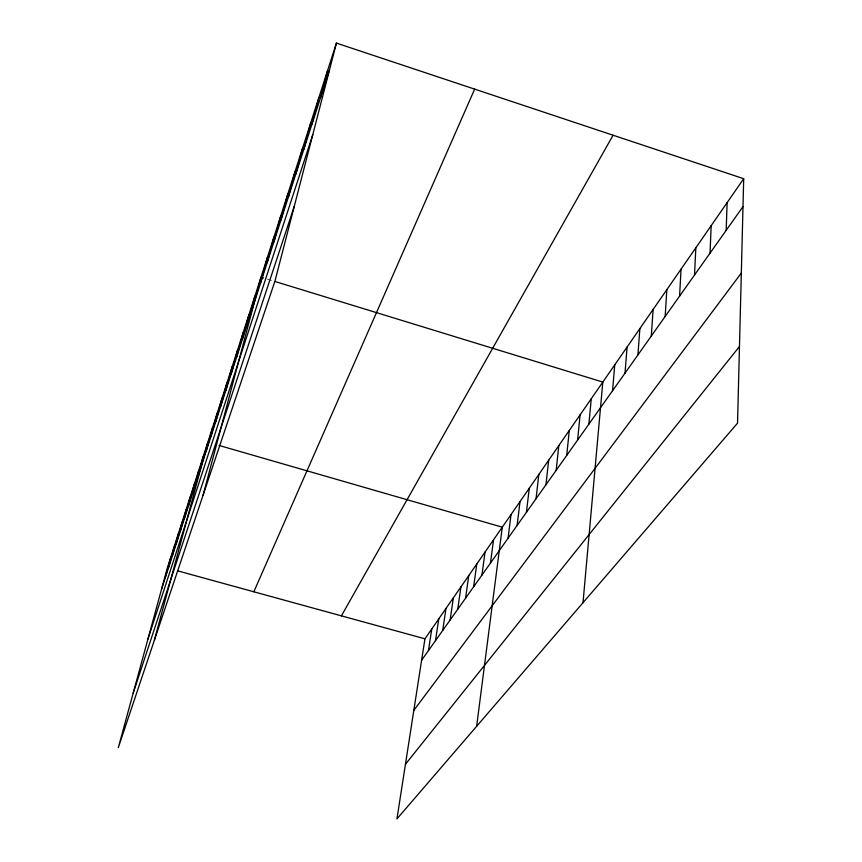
<?xml version="1.0" encoding="UTF-8"?>
<svg xmlns="http://www.w3.org/2000/svg" width="862" height="862" viewBox="0 0 862 862"><rect width="100%" height="100%" fill="white"/><g stroke="black" fill="none" stroke-linecap="round" stroke-linejoin="round"><path stroke-width="0.65" stroke-dasharray="4.31 3.23" d="M267.339 279.148L272.403 280.7"/><path stroke-width="1.29" d="M743.701 178.714L737.538 423.156L396.951 818.9L424.944 638.817L743.701 178.714L336.428 43.1L167.325 568.015L118.299 747.666L274.935 281.206L336.428 43.1M726.192 230.326L727.119 202.656M710.04 253.116L711.172 225.661M694.513 275.043L695.839 247.803M679.568 296.14L681.066 269.127M665.173 316.451L666.832 289.664M651.306 336.029L653.116 309.469M637.923 354.907L639.873 328.584M625.015 373.127L627.094 347.03M612.559 390.723L614.746 364.852M583.003 602.721L602.818 382.071L274.935 281.475M588.875 424.158L591.278 398.729M577.615 440.051L580.104 414.848M566.711 455.427L569.297 430.461M556.162 470.329L558.824 445.579M545.937 484.756L548.674 460.233M536.035 498.742L538.836 474.434M526.423 512.308L529.279 488.215M517.103 525.464L520.023 501.587M508.052 538.233L511.026 514.582M476.643 726.3L502.287 527.188L219.088 445.46M490.467 563.048L493.538 539.817M481.933 575.105L485.037 552.079M473.637 586.806L476.783 563.996M465.577 598.185L468.766 575.579M457.744 609.24L460.954 586.839M450.126 620.004L453.369 597.797M442.712 630.467L445.977 608.464M435.493 640.66L438.78 618.851M428.457 650.584L431.776 628.969M311.969 124.171L318.918 97.449M320.524 97.708L327.495 70.835M295.86 173.984L302.767 147.596M303.747 149.568L310.686 123.018M273.922 241.78L280.743 215.953M280.958 220.036L287.811 194.015M288.264 197.452L295.149 171.247M203.098 495.144L261.014 277.198L263.546 277.984M260.604 282.952L267.36 257.501M267.145 262.738L273.933 237.093M236.641 357.062L243.224 332.409M242.33 339.477L248.956 314.619M248.213 321.278L254.883 296.226M215.662 421.906L222.073 398.061M220.65 406.465L227.115 382.416M225.812 390.529L232.309 366.285M231.135 374.065L237.686 349.616M188.315 506.457L194.456 483.797M192.603 493.204L198.788 470.34M197.021 479.541L203.249 456.494M154.395 640.164L207.85 442.217M206.126 451.386L212.451 427.94M210.824 436.872L217.192 413.221M165.019 578.467L170.891 556.949M168.64 567.282L174.555 545.581M172.357 555.796L178.315 533.901M176.182 543.976L182.184 521.898M180.104 531.832L186.16 509.561M184.156 519.323L190.243 496.857M161.506 589.349L329.446 70.124M147.876 639.292L312.777 134.677M133.201 693.07L294.298 206.255M253.837 591.785L474.66 89.131M341.406 615.867L613.087 135.226M421.615 660.249L743.001 206.6M413.825 710.363L741.32 273.06M405.442 764.26L739.467 346.502M177.572 570.827L424.944 638.817"/></g></svg>
